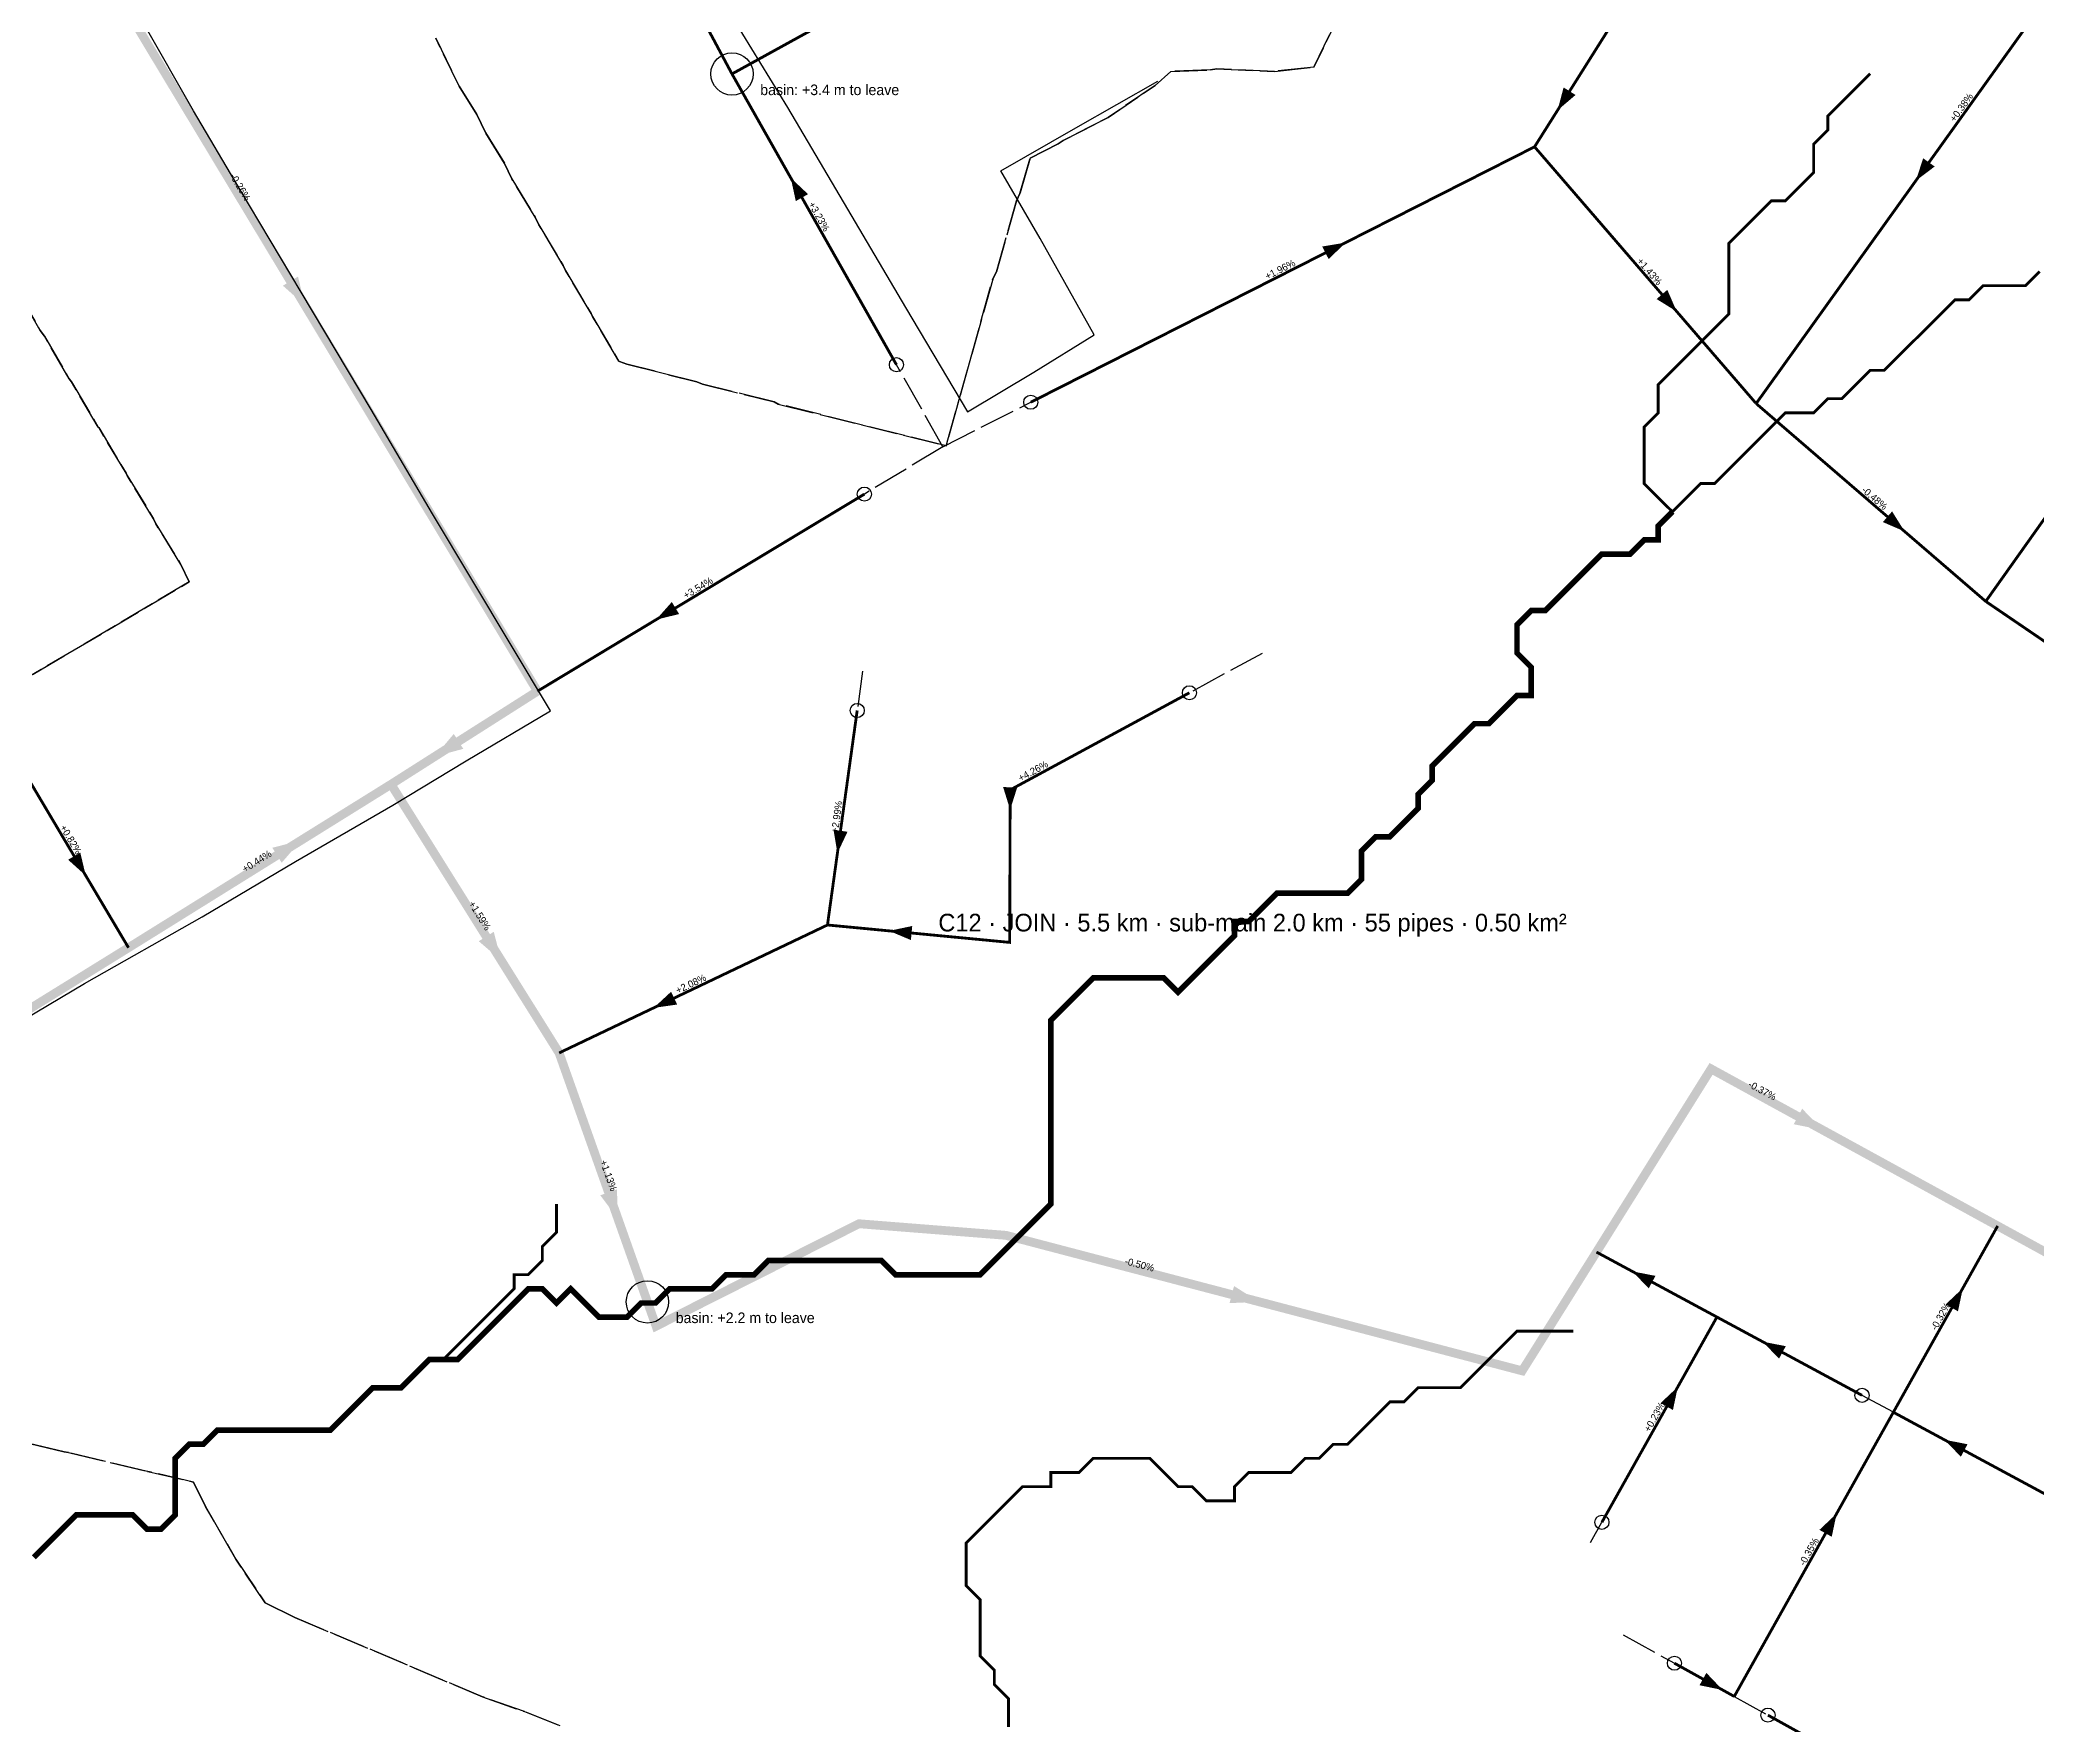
# Model space of a CAD drawing. Header units: metres. Extents: x 442821 to 452274, y 2561971 to 2571293.
# Drawn here: x 446609 to 447174, y 2566021 to 2566498 of the extents above; entities that cross this region are included whole.
import ezdxf
from ezdxf.enums import TextEntityAlignment as Align

# ---------------------------------------------------------------- set-up
doc = ezdxf.new("R2010")
doc.units = ezdxf.units.M
doc.header["$LTSCALE"] = 8
doc.linetypes.add('DASHDOT', pattern=[3.556, 2.54, -0.508, 0, -0.508])
doc.linetypes.add('DASHED', pattern=[1.524, 1.27, -0.254])
for name, color, linetype in [('A_ARROWS', 7, 'Continuous'), ('A_BASINS', 1, 'Continuous'), ('A_BRANCH', 7, 'Continuous'), ('A_BUILT_2006', 252, 'Continuous'), ('A_CATCH_LABEL', 7, 'Continuous'), ('A_CATCHMENTS', 7, 'Continuous'), ('A_GRADIENT', 8, 'Continuous'), ('A_HEAD_GAP', 8, 'Continuous'), ('A_HEADS', 8, 'Continuous'), ('A_LATERAL', 7, 'Continuous'), ('A_STREAMS', 5, 'Continuous'), ('A_SUBMAIN', 7, 'Continuous')]:
    doc.layers.add(name, color=color, linetype=linetype)

msp = doc.modelspace()

# ---------------------------------------------------------------- linework, layer by layer
at = {"layer": 'A_ARROWS', "color": 3}
for points in [[(447038.96, 2566477.77), (447040.68, 2566484.25), (447044.06, 2566482.12)], [(447140.42, 2566457.82), (447142.52, 2566464.19), (447145.77, 2566461.86)], [(446978.94, 2566440.31), (446974.14, 2566435.63), (446972.33, 2566439.2)], [(446684.22, 2566422.55), (446677.96, 2566428.11), (446682.24, 2566430.69)], [(447072.72, 2566420.79), (447067.02, 2566424.33), (447070.05, 2566426.94)], [(447137.25, 2566358.51), (447131.1, 2566361.17), (447133.71, 2566364.2)], [(446783.66, 2566333.53), (446788.11, 2566338.54), (446790.18, 2566335.12)], [(446720.96, 2566294.77), (446726.36, 2566301.17), (446729.05, 2566296.95)], [(446883.93, 2566279.7), (446881.95, 2566286.1), (446885.95, 2566286.09)], [(446835.01, 2566267.4), (446833.91, 2566274.02), (446837.87, 2566273.47)], [(446622.13, 2566261.05), (446617.14, 2566265.54), (446620.58, 2566267.58)], [(446683.1, 2566271.04), (446677.62, 2566264.69), (446674.98, 2566268.93)], [(446739.8, 2566237.02), (446733.44, 2566242.47), (446737.68, 2566245.13)], [(446849.64, 2566245.4), (446856.2, 2566246.78), (446855.82, 2566242.8)], [(446782.98, 2566223.6), (446787.9, 2566228.16), (446789.62, 2566224.55)], [(447114.07, 2566189), (447105.85, 2566190.65), (447108.25, 2566195.03)], [(446772.88, 2566163.81), (446767.85, 2566170.52), (446772.56, 2566172.19)], [(447060.11, 2566148.98), (447066.69, 2566147.7), (447064.8, 2566144.18)], [(446954.45, 2566140.36), (446946.07, 2566139.98), (446947.34, 2566144.81)], [(447153.75, 2566144.23), (447152.37, 2566137.67), (447148.88, 2566139.62)], [(447097.02, 2566129.07), (447103.6, 2566127.79), (447101.7, 2566124.27)], [(447073.03, 2566116.28), (447071.64, 2566109.72), (447068.15, 2566111.68)], [(447148.5, 2566101.3), (447155.08, 2566100.02), (447153.19, 2566096.5)], [(447118, 2566080.38), (447116.62, 2566073.82), (447113.13, 2566075.77)], [(447085.73, 2566030.42), (447079.17, 2566031.77), (447081.11, 2566035.27)]]:
    msp.add_solid(points, dxfattribs=at)
at = {"layer": 'A_ARROWS', "color": 1}
msp.add_solid([(446821.81, 2566458.62), (446826.7, 2566454.03), (446823.22, 2566452.06)], dxfattribs=at)
at = {"layer": 'A_BASINS', "color": 1}
for centre in [(446805.15, 2566488.08), (446781.21, 2566140.33)]:
    msp.add_circle(centre, 6, dxfattribs=at)
at = {"layer": 'A_BRANCH', "color": 1, "const_width": 0.8}
for points in [[(446901.75, 2566567.76), (446881.39, 2566530.08), (446805.15, 2566488.08)], [(446851.73, 2566405.73), (446805.15, 2566488.08)]]:
    msp.add_lwpolyline(points, dxfattribs=at)
at = {"layer": 'A_BRANCH', "color": 3, "linetype": 'DASHED', "const_width": 0.8}
for points in [[(447214.06, 2566560.57), (447095.21, 2566394.74)], [(447214.7, 2566415.41), (447160.23, 2566338.71)], [(447178.95, 2566084.88), (447134.07, 2566109.08)]]:
    msp.add_lwpolyline(points, dxfattribs=at)
at = {"layer": 'A_BRANCH', "color": 3, "const_width": 0.8}
for points in [[(446889.76, 2566395.1), (447032.45, 2566467.44)], [(447125.2, 2566113.87), (447084.1, 2566136.04)], [(447098.55, 2566023.3), (447161.45, 2565988.38)]]:
    msp.add_lwpolyline(points, dxfattribs=at)
at = {"layer": 'A_BUILT_2006', "color": 252}
for points in [[(446805.6, 2566503.47), (446820.83, 2566478.61)], [(446652.62, 2566477.65), (446638.58, 2566502.22)], [(446902.56, 2566472.8), (446925.78, 2566486)], [(446665.6, 2566455.76), (446652.62, 2566477.65)], [(446820.83, 2566478.61), (446837.89, 2566449.76)], [(446881.25, 2566460.68), (446902.56, 2566472.8)], [(446892.47, 2566441.44), (446881.25, 2566460.68)], [(446683.18, 2566426.26), (446665.6, 2566455.76)], [(446837.89, 2566449.76), (446854.33, 2566421.98)], [(446907.76, 2566414.24), (446892.47, 2566441.44)], [(446702.93, 2566393.03), (446683.18, 2566426.26)], [(446854.33, 2566421.98), (446871.81, 2566392.43)], [(446890.65, 2566403.62), (446907.76, 2566414.24)], [(446871.81, 2566392.43), (446890.65, 2566403.62)], [(446720.32, 2566363.48), (446702.93, 2566393.03)], [(446753.72, 2566307.7), (446720.32, 2566363.48)], [(446729.86, 2566293.6), (446753.72, 2566307.7)], [(446709.06, 2566280.96), (446729.86, 2566293.6)], [(446681.56, 2566265.02), (446709.06, 2566280.96)], [(446655.07, 2566249.35), (446681.56, 2566265.02)], [(446621.75, 2566230.52), (446655.07, 2566249.35)], [(446587.2, 2566210.03), (446621.75, 2566230.52)]]:
    msp.add_lwpolyline(points, dxfattribs=at)
at = {"layer": 'A_CATCHMENTS', "color": 1, "linetype": 'DASHED'}
msp.add_lwpolyline([(446993.68, 2566539.33), (446969.98, 2566490.03), (446958.84, 2566488.81), (446942.44, 2566489.51), (446940.7, 2566489.21), (446929.46, 2566488.79), (446924.98, 2566484.83), (446911.66, 2566475.72), (446898.94, 2566469.23), (446897.51, 2566468.26), (446889.57, 2566464.18), (446886.7, 2566454.21), (446885.77, 2566452.16), (446880.02, 2566432), (446879.1, 2566430.27), (446865.82, 2566382.78), (446818.25, 2566394.59), (446817.07, 2566395.18), (446796.81, 2566400.23), (446795.18, 2566400.91), (446775.39, 2566405.86), (446773.3, 2566406.65), (446773.15, 2566406.69), (446765.66, 2566419.4), (446765.28, 2566420.23), (446758.03, 2566432.39), (446758.03, 2566432.39), (446757.36, 2566433.86), (446750.41, 2566445.39), (446749.43, 2566447.49), (446742.79, 2566458.39), (446740.76, 2566462.71), (446735.33, 2566471.48), (446732.88, 2566476.61), (446727.88, 2566484.58), (446721.26, 2566498.18)], dxfattribs=at)
at = {"layer": 'A_CATCHMENTS', "color": 3, "linetype": 'DASHED'}
for points in [[(446721.26, 2566498.18), (446727.88, 2566484.58), (446732.88, 2566476.61), (446735.33, 2566471.48), (446740.76, 2566462.71), (446742.79, 2566458.39), (446749.43, 2566447.49), (446750.41, 2566445.39), (446757.36, 2566433.86), (446758.03, 2566432.39), (446765.28, 2566420.23), (446765.66, 2566419.4), (446773.15, 2566406.69), (446773.3, 2566406.65), (446775.39, 2566405.86), (446795.18, 2566400.91), (446796.81, 2566400.23), (446817.07, 2566395.18), (446818.25, 2566394.59), (446865.82, 2566382.78), (446879.1, 2566430.27), (446880.02, 2566432), (446885.77, 2566452.16), (446886.7, 2566454.21), (446889.57, 2566464.18), (446897.51, 2566468.26), (446898.94, 2566469.23), (446911.66, 2566475.72), (446924.98, 2566484.83), (446929.46, 2566488.79), (446940.7, 2566489.21), (446942.44, 2566489.51), (446958.84, 2566488.81), (446969.98, 2566490.03), (446993.68, 2566539.33)], [(446565.32, 2566293.18), (446651.41, 2566344.26), (446649.08, 2566349.18), (446641.96, 2566360.71), (446641.32, 2566362.09), (446633.82, 2566374.4), (446633.55, 2566374.99), (446625.8, 2566387.91), (446625.67, 2566388.08), (446618.1, 2566400.87), (446617.46, 2566401.73), (446610.41, 2566413.82), (446609.25, 2566415.38), (446602.71, 2566426.77)], [(446756.49, 2566020.29), (446746.43, 2566024.3), (446734.48, 2566028.51), (446681.34, 2566050.96), (446672.94, 2566055.09), (446664.67, 2566067.51), (446656.07, 2566082.35), (446652.61, 2566089.29), (446639.71, 2566092.31), (446639.63, 2566092.33), (446617.22, 2566097.65), (446615.98, 2566097.85), (446594.72, 2566103)]]:
    msp.add_lwpolyline(points, dxfattribs=at)
at = {"layer": 'A_CATCHMENTS', "color": 2, "linetype": 'DASHED'}
msp.add_lwpolyline([(446602.71, 2566426.77), (446609.25, 2566415.38), (446610.41, 2566413.82), (446617.46, 2566401.73), (446618.1, 2566400.87), (446625.67, 2566388.08), (446625.8, 2566387.91), (446633.55, 2566374.99), (446633.82, 2566374.4), (446641.32, 2566362.09), (446641.96, 2566360.71), (446649.08, 2566349.18), (446651.41, 2566344.26), (446565.32, 2566293.18)], dxfattribs=at)
at = {"layer": 'A_CATCHMENTS', "color": 4, "linetype": 'DASHED'}
msp.add_lwpolyline([(446594.72, 2566103), (446615.98, 2566097.85), (446617.22, 2566097.65), (446639.63, 2566092.33), (446639.71, 2566092.31), (446652.61, 2566089.29), (446656.07, 2566082.35), (446664.67, 2566067.51), (446672.94, 2566055.09), (446681.34, 2566050.96), (446734.48, 2566028.51), (446746.43, 2566024.3), (446756.49, 2566020.29)], dxfattribs=at)
at = {"layer": 'A_HEAD_GAP', "color": 8, "linetype": 'DASHED'}
for points in [[(446864.89, 2566382.49), (446851.73, 2566405.73)], [(446864.89, 2566382.49), (446889.76, 2566395.1)], [(446864.89, 2566382.49), (446842.64, 2566369.08)], [(446955.28, 2566323.97), (446934.7, 2566312.83)], [(446842.15, 2566318.96), (446840.61, 2566307.81)], [(447134.07, 2566109.08), (447125.2, 2566113.87)], [(447048.31, 2566072.2), (447051.52, 2566077.92)], [(447057.58, 2566046.05), (447072.08, 2566038)], [(447089.01, 2566028.6), (447098.55, 2566023.3)]]:
    msp.add_lwpolyline(points, dxfattribs=at)
at = {"layer": 'A_HEADS', "color": 1}
msp.add_circle((446851.73, 2566405.73), 2, dxfattribs=at)
at = {"layer": 'A_HEADS', "color": 3}
for centre in [(446889.76, 2566395.1), (446842.64, 2566369.08), (446934.7, 2566312.83), (446840.61, 2566307.81), (447125.2, 2566113.87), (447051.52, 2566077.92), (447072.08, 2566038), (447098.55, 2566023.3)]:
    msp.add_circle(centre, 2, dxfattribs=at)
at = {"layer": 'A_LATERAL', "color": 1, "linetype": 'DASHDOT', "const_width": 0.8}
msp.add_lwpolyline([(446805.15, 2566488.08), (446787.94, 2566520.26), (446789.14, 2566595.58)], dxfattribs=at)
at = {"layer": 'A_LATERAL', "color": 3, "linetype": 'DASHDOT', "const_width": 0.8}
for points in [[(447054.06, 2566501.74), (447032.45, 2566467.44)], [(447095.21, 2566394.74), (447160.23, 2566338.71)], [(446883.81, 2566244.12), (446883.8, 2566242.14), (446832.19, 2566247.07)], [(447134.07, 2566109.08), (447163.61, 2566161.85)], [(447089.01, 2566028.6), (447134.07, 2566109.08)], [(447072.08, 2566038), (447089.01, 2566028.6)]]:
    msp.add_lwpolyline(points, dxfattribs=at)
at = {"layer": 'A_LATERAL', "color": 3, "const_width": 0.8}
for points in [[(447032.45, 2566467.44), (447095.21, 2566394.74)], [(446842.64, 2566369.08), (446750.05, 2566313.27)], [(446934.7, 2566312.83), (446883.94, 2566285.33), (446883.81, 2566244.12)], [(446840.61, 2566307.81), (446832.19, 2566247.07)], [(446598.85, 2566300.28), (446634.24, 2566240.63)], [(446832.19, 2566247.07), (446756.19, 2566210.83)]]:
    msp.add_lwpolyline(points, dxfattribs=at)
at = {"layer": 'A_LATERAL', "color": 3, "linetype": 'DASHED', "const_width": 0.8}
for points in [[(447160.23, 2566338.71), (447227.28, 2566293.06)], [(447084.1, 2566136.04), (447049.99, 2566154.44)], [(447051.52, 2566077.92), (447084.1, 2566136.04)]]:
    msp.add_lwpolyline(points, dxfattribs=at)
at = {"layer": 'A_STREAMS', "color": 5}
for points, const_width in [([(447127.49, 2566488.14), (447123.49, 2566484.14), (447119.49, 2566480.14), (447115.49, 2566476.14), (447115.49, 2566472.14), (447111.49, 2566468.14), (447111.49, 2566464.14), (447111.49, 2566460.14), (447107.49, 2566456.13), (447103.49, 2566452.13), (447099.49, 2566452.13), (447095.49, 2566448.13), (447091.49, 2566444.13), (447087.49, 2566440.13), (447087.49, 2566436.13), (447087.49, 2566432.13), (447087.49, 2566428.12), (447087.49, 2566424.12), (447087.49, 2566420.12), (447083.49, 2566416.12), (447079.49, 2566412.12), (447075.49, 2566408.12), (447071.49, 2566404.12), (447067.48, 2566400.11), (447067.48, 2566396.11), (447067.48, 2566392.11), (447063.48, 2566388.11), (447063.48, 2566384.11), (447063.48, 2566380.11), (447063.48, 2566376.11), (447063.48, 2566372.1), (447067.48, 2566368.1), (447071.49, 2566364.1)], 0.8), ([(447175.5, 2566432.13), (447171.5, 2566428.12), (447167.5, 2566428.12), (447163.5, 2566428.12), (447159.5, 2566428.12), (447155.5, 2566424.12), (447151.5, 2566424.12), (447147.5, 2566420.12), (447143.5, 2566416.12), (447139.49, 2566412.12), (447135.49, 2566408.12), (447131.49, 2566404.12), (447127.49, 2566404.12), (447123.49, 2566400.11), (447119.49, 2566396.11), (447115.49, 2566396.11), (447111.49, 2566392.11), (447107.49, 2566392.11), (447103.49, 2566392.11), (447099.49, 2566388.11), (447095.49, 2566384.11), (447091.49, 2566380.11), (447087.49, 2566376.11), (447083.49, 2566372.1), (447079.49, 2566372.1), (447075.49, 2566368.1), (447071.49, 2566364.1)], 0.8), ([(447071.49, 2566364.1), (447067.48, 2566360.1), (447067.48, 2566356.1), (447063.48, 2566356.1), (447059.48, 2566352.1), (447055.48, 2566352.1), (447051.48, 2566352.1), (447047.48, 2566348.1), (447043.48, 2566344.09), (447039.48, 2566340.09), (447035.48, 2566336.09), (447031.48, 2566336.09), (447027.48, 2566332.09), (447027.48, 2566328.09), (447027.48, 2566324.09), (447031.48, 2566320.09), (447031.48, 2566316.08), (447031.48, 2566312.08), (447027.48, 2566312.08), (447023.48, 2566308.08), (447019.48, 2566304.08), (447015.48, 2566304.08), (447011.48, 2566300.08), (447007.48, 2566296.08), (447003.48, 2566292.08), (447003.48, 2566288.08), (446999.48, 2566284.07), (446999.48, 2566280.07), (446995.48, 2566276.07), (446991.47, 2566272.07), (446987.47, 2566272.07), (446983.47, 2566268.07), (446983.47, 2566264.07), (446983.47, 2566260.07), (446979.47, 2566256.06), (446975.47, 2566256.06), (446971.47, 2566256.06), (446967.47, 2566256.06), (446963.47, 2566256.06), (446959.47, 2566256.06), (446955.47, 2566252.06), (446951.47, 2566248.06), (446947.47, 2566248.06), (446947.47, 2566244.06), (446943.47, 2566240.06), (446939.47, 2566236.06), (446935.47, 2566232.06), (446931.47, 2566228.05), (446927.47, 2566232.06), (446923.47, 2566232.06), (446919.46, 2566232.06), (446915.46, 2566232.06), (446911.46, 2566232.06), (446907.46, 2566232.06), (446903.46, 2566228.05), (446899.46, 2566224.05), (446895.46, 2566220.05), (446895.46, 2566216.05), (446895.46, 2566212.05), (446895.46, 2566208.05), (446895.46, 2566204.05), (446895.46, 2566200.04), (446895.46, 2566196.04), (446895.46, 2566192.04), (446895.46, 2566188.04), (446895.46, 2566184.04), (446895.46, 2566180.04), (446895.46, 2566176.04), (446895.46, 2566172.03), (446895.46, 2566168.03), (446891.46, 2566164.03), (446887.46, 2566160.03), (446883.46, 2566156.03), (446879.46, 2566152.03), (446875.46, 2566148.03), (446871.46, 2566148.03), (446867.46, 2566148.03), (446863.46, 2566148.03), (446859.46, 2566148.03), (446855.46, 2566148.03), (446851.46, 2566148.03), (446847.45, 2566152.03), (446843.45, 2566152.03), (446839.45, 2566152.03), (446835.45, 2566152.03), (446831.45, 2566152.03), (446827.45, 2566152.03), (446823.45, 2566152.03), (446819.45, 2566152.03), (446815.45, 2566152.03), (446811.45, 2566148.03), (446807.45, 2566148.03), (446803.45, 2566148.03), (446799.45, 2566144.02), (446795.45, 2566144.02), (446791.45, 2566144.02), (446787.45, 2566144.02), (446783.45, 2566140.02), (446779.45, 2566140.02), (446775.44, 2566136.02), (446771.44, 2566136.02), (446767.44, 2566136.02), (446763.44, 2566140.02), (446759.44, 2566144.02), (446755.44, 2566140.02), (446751.44, 2566144.02), (446747.44, 2566144.02), (446743.44, 2566140.02), (446739.44, 2566136.02), (446735.44, 2566132.02), (446731.44, 2566128.02), (446727.44, 2566124.02), (446723.44, 2566124.02)], 1.6), ([(446755.44, 2566168.03), (446755.44, 2566164.03), (446755.44, 2566160.03), (446751.44, 2566156.03), (446751.44, 2566152.03), (446747.44, 2566148.03), (446743.44, 2566148.03), (446743.44, 2566144.02), (446739.44, 2566140.02), (446735.44, 2566136.02), (446731.44, 2566132.02), (446727.44, 2566128.02), (446723.44, 2566124.02)], 0.8), ([(447043.48, 2566132.02), (447039.48, 2566132.02), (447035.48, 2566132.02), (447031.48, 2566132.02), (447027.48, 2566132.02), (447023.48, 2566128.02), (447019.48, 2566124.02), (447015.48, 2566120.02), (447011.48, 2566116.02), (447007.48, 2566116.02), (447003.48, 2566116.02), (446999.48, 2566116.02), (446995.48, 2566112.01), (446991.47, 2566112.01), (446987.47, 2566108.01), (446983.47, 2566104.01), (446979.47, 2566100.01), (446975.47, 2566100.01), (446971.47, 2566096.01), (446967.47, 2566096.01), (446963.47, 2566092.01), (446959.47, 2566092.01), (446955.47, 2566092.01), (446951.47, 2566092.01), (446947.47, 2566088.01), (446947.47, 2566084), (446943.47, 2566084), (446939.47, 2566084), (446935.47, 2566088.01), (446931.47, 2566088.01), (446927.47, 2566092.01), (446923.47, 2566096.01), (446919.46, 2566096.01), (446915.46, 2566096.01), (446911.46, 2566096.01), (446907.46, 2566096.01), (446903.46, 2566092.01), (446899.46, 2566092.01), (446895.46, 2566092.01), (446895.46, 2566088.01), (446891.46, 2566088.01), (446887.46, 2566088.01), (446883.46, 2566084), (446879.46, 2566080), (446875.46, 2566076), (446871.46, 2566072), (446871.46, 2566068), (446871.46, 2566064), (446871.46, 2566060), (446875.46, 2566055.99), (446875.46, 2566051.99), (446875.46, 2566047.99), (446875.46, 2566043.99), (446875.46, 2566039.99), (446879.46, 2566035.99), (446879.46, 2566031.99), (446883.46, 2566027.98), (446883.46, 2566023.98), (446883.46, 2566019.98)], 0.8), ([(446723.44, 2566124.02), (446719.44, 2566124.02), (446715.44, 2566120.02), (446711.44, 2566116.02), (446707.44, 2566116.02), (446703.43, 2566116.02), (446699.43, 2566112.01), (446695.43, 2566108.01), (446691.43, 2566104.01), (446687.43, 2566104.01), (446683.43, 2566104.01), (446679.43, 2566104.01), (446675.43, 2566104.01), (446671.43, 2566104.01), (446667.43, 2566104.01), (446663.43, 2566104.01), (446659.43, 2566104.01), (446655.43, 2566100.01), (446651.43, 2566100.01), (446647.43, 2566096.01), (446647.43, 2566092.01), (446647.43, 2566088.01), (446647.43, 2566084), (446647.43, 2566080), (446643.43, 2566076), (446639.43, 2566076), (446635.43, 2566080), (446631.42, 2566080), (446627.42, 2566080), (446623.42, 2566080), (446619.42, 2566080), (446615.42, 2566076), (446611.42, 2566072), (446607.42, 2566068)], 1.6)]:
    msp.add_lwpolyline(points, dxfattribs=dict(at, const_width=const_width))
at = {"layer": 'A_SUBMAIN', "color": 3, "linetype": 'DASHDOT', "const_width": 2.5}
for points in [[(446579.03, 2566597.17), (446750.05, 2566313.27)], [(446495.52, 2566154.78), (446634.24, 2566240.63)], [(447049.99, 2566154.44), (447082.45, 2566206.32), (447163.61, 2566161.85)], [(446781.21, 2566140.33), (446783.65, 2566133.46), (446841.12, 2566162.46), (446882.77, 2566159.18), (447028.94, 2566120.81), (447049.99, 2566154.44)], [(447163.61, 2566161.85), (447239.85, 2566120.07)]]:
    msp.add_lwpolyline(points, dxfattribs=at)
at = {"layer": 'A_SUBMAIN', "color": 3, "linetype": 'DASHED', "const_width": 2.5}
for points in [[(446750.05, 2566313.27), (446708.59, 2566286.9)], [(446634.24, 2566240.63), (446708.59, 2566286.9)]]:
    msp.add_lwpolyline(points, dxfattribs=at)
at = {"layer": 'A_SUBMAIN', "color": 3, "const_width": 2.5}
for points in [[(446708.59, 2566286.9), (446756.19, 2566210.83)], [(446756.19, 2566210.83), (446781.21, 2566140.33)]]:
    msp.add_lwpolyline(points, dxfattribs=at)

# ---------------------------------------------------------------- texts
at = {"layer": 'A_BASINS', "color": 1}
for s, p in [('basin: +3.4 m to leave', (446813.15, 2566482.08)), ('basin: +2.2 m to leave', (446789.21, 2566134.33))]:
    msp.add_text(s, height=3, dxfattribs=at).set_placement(p)
at = {"layer": 'A_CATCH_LABEL', "color": 3}
msp.add_text('C12 · JOIN · 5.5 km · sub-main 2.0 km · 55 pipes · 0.50 km²', height=5, dxfattribs=at).set_placement((446952.58, 2566247.74), align=Align.MIDDLE_CENTER)
at = {"layer": 'A_GRADIENT', "color": 3}
for s, rotation, p in [('+0.38%', 54.3719, (447154.63, 2566477.66)), ('-0.26%', -58.9358, (446664.54, 2566455.22)), ('+1.96%', 26.8833, (446961.11, 2566431.27)), ('+1.43%', -49.1945, (447063.83, 2566431.09)), ('-0.48%', -40.7544, (447127.72, 2566366.72)), ('+3.54%', 31.0801, (446796.35, 2566341.17)), ('+4.26%', 28.4433, (446891.2, 2566289.27)), ('+2.99%', 82.1111, (446836.4, 2566277.44)), ('+0.82%', -59.3141, (446616.54, 2566270.46)), ('+0.44%', 31.8938, (446671.42, 2566263.77)), ('+1.59%', -57.9659, (446732.39, 2566248.86)), ('+2.08%', 25.4949, (446794.19, 2566228.95)), ('-0.37%', -28.7202, (447096.2, 2566198.79)), ('+1.13%', -70.4575, (446768.7, 2566175.58)), ('-0.50%', -14.7081, (446920.19, 2566149.36)), ('-0.32%', 60.7545, (447148.84, 2566135.47)), ('+0.23%', 60.7228, (447067.81, 2566106.98)), ('-0.35%', 60.7545, (447111.54, 2566068.84))]:
    msp.add_text(s, height=2, rotation=rotation, dxfattribs=at).set_placement(p, align=Align.BOTTOM_CENTER)
at = {"layer": 'A_GRADIENT', "color": 1}
msp.add_text('+3.23%', height=2, rotation=299.5011, dxfattribs=at).set_placement((446828.44, 2566446.9), align=Align.BOTTOM_CENTER)

doc.saveas('drawing.dxf')
